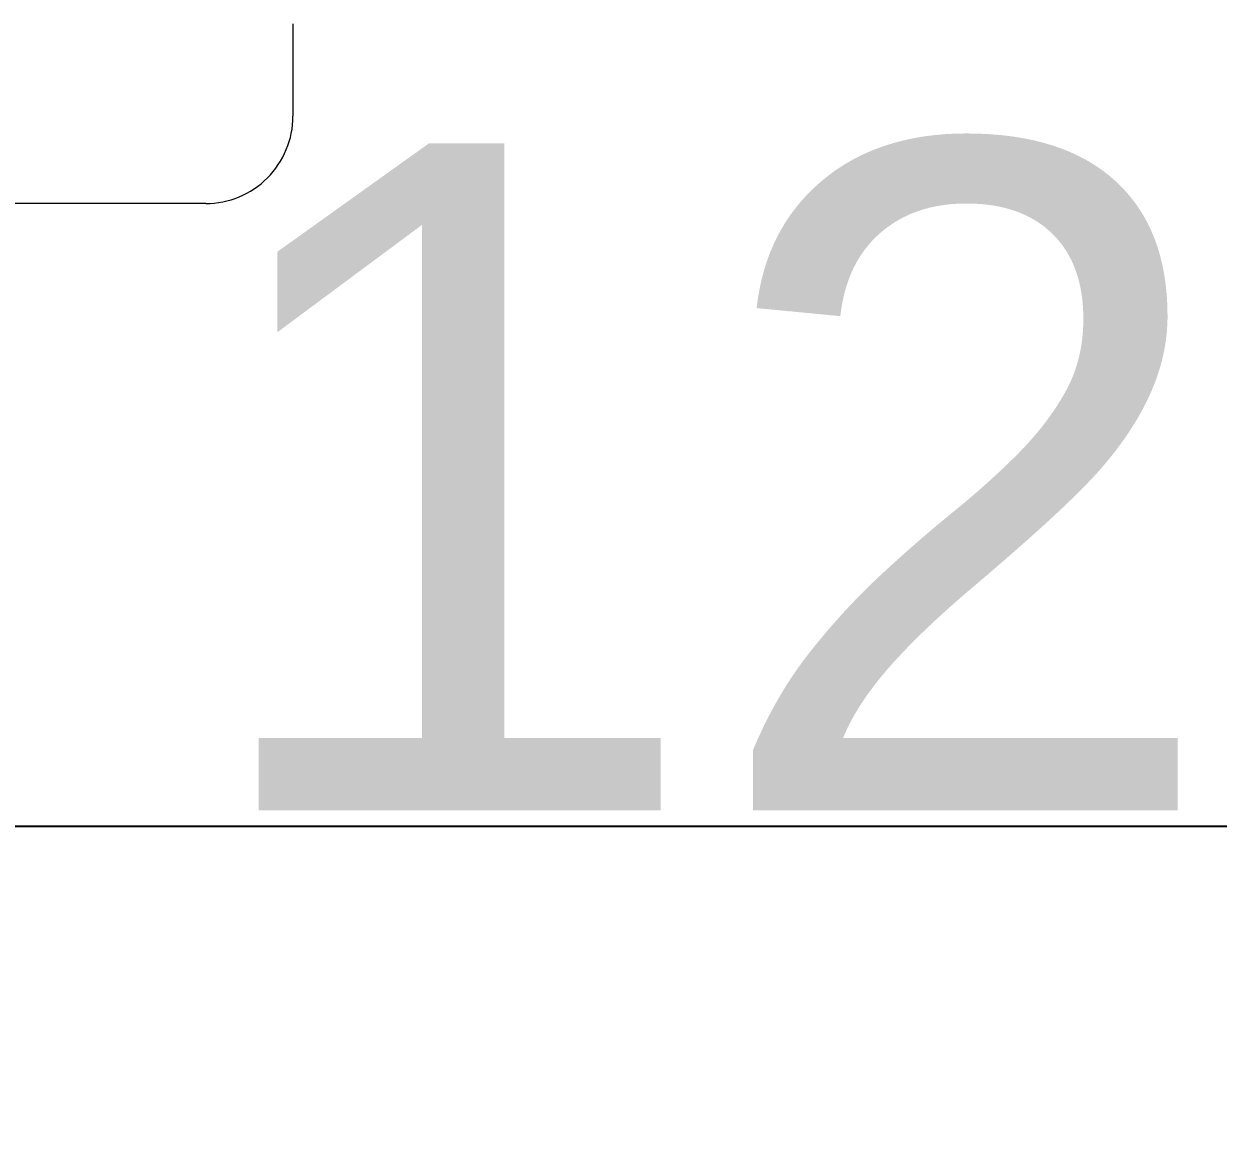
# Model space of a CAD drawing. Header units: inches. Extents: x -12418 to 57169, y -29325 to 19878.
# Drawn here: x 31863.1 to 32131.6, y -8923.2 to -8670.1 of the extents above; entities that cross this region are included whole.
import ezdxf

# ---------------------------------------------------------------- set-up
doc = ezdxf.new("R2010")
doc.units = ezdxf.units.IN
doc.header["$LTSCALE"] = 25
doc.header["$MEASUREMENT"] = 0
doc.header["$PDMODE"] = 3
doc.layers.get('0').update_dxf_attribs({"color": 8})
doc.layers.get('Defpoints').update_dxf_attribs({"color": 8})
doc.layers.add('00-Ground Floor$0$LOADING', color=253, linetype='Continuous', lineweight=5)
doc.layers.add('E-DIM', color=6, linetype='Continuous', lineweight=18)
doc.styles.get("Standard").update_dxf_attribs({"font": 'arial.ttf'})
doc.dimstyles.get("Standard").update_dxf_attribs({"dimtxt": 150, "dimasz": 150, "dimexe": 0.18, "dimexo": 0.0625, "dimgap": 1, "dimtad": 1, "dimdec": 0, "dimlfac": 0.1, "dimzin": 0, "dimdsep": 46, "dimtxsty": 'Standard', "dimcen": 0.09, "dimclrd": 256, "dimclrt": 7, "dimadec": 0, "dimazin": 0, "dimtfac": 1, "dimtdec": 0, "dimtofl": 0, "dimtmove": 0, "dimatfit": 3, "dimfxl": 1, "dimtolj": 1, "dimtzin": 0, "dimarcsym": 0})

# ---------------------------------------------------------------- blocks, each defined once
blk = doc.blocks.new('00-Ground Floor$0$GF21018-P')
at = {"color": 0}
for p, q in [((0.25963, 0.34221), (0.2804, 0.34221)), ((0.30001, 0.32259), (0.30001, 0.14))]:
    blk.add_line(p, q, dxfattribs=at)
blk.add_arc((0.2804, 0.32259), 0.01962, 0, 90, dxfattribs=at)
blk = doc.blocks.new('00-Ground Floor')
at = {"layer": '00-Ground Floor$0$LOADING', "extrusion": (-7.77426e-06, 2.24021e-05, 1), "xscale": 1000, "yscale": 1000, "zscale": 1000, "rotation": 269.9985892449481}
blk.add_blockref('00-Ground Floor$0$GF21018-P', (31581.42, -8410.47, -0.44), dxfattribs=at)
blk = doc.blocks.new('*D320')
at = {"layer": 'Defpoints', "color": 0, "transparency": 16777216}
for p in [(31449.51, -8850.63), (31449.51, -9001.62, 0), (32700, -9001.62)]:
    blk.add_point(p, dxfattribs=at)
at = {"layer": 'E-DIM', "color": 0, "lineweight": -2, "transparency": 16777216}
for p, q in [((31449.51, -9001.56), (31449.51, -8850.45)), ((32700, -9001.56), (32700, -8850.45))]:
    blk.add_line(p, q, dxfattribs=at)
at = {"layer": 'E-DIM', "lineweight": -2, "transparency": 16777216}
blk.add_line((32550, -8850.63), (31599.51, -8850.63), dxfattribs=at)
at = {"layer": 'E-DIM', "transparency": 16777216}
for points in [[(31599.51, -8825.63), (31599.51, -8875.63), (31449.51, -8850.63)], [(32550, -8825.63), (32550, -8875.63), (32700, -8850.63)]]:
    blk.add_solid(points, dxfattribs=at)
at = {"layer": 'E-DIM', "color": 7, "transparency": 16777216, "insert": (32074.75, -8773.05), "char_height": 150, "attachment_point": 5}
blk.add_mtext('\\A1;125', dxfattribs=at)

msp = doc.modelspace()

# ---------------------------------------------------------------- block references
msp.add_blockref('00-Ground Floor', (0, 0))

# ---------------------------------------------------------------- dimensions: what is measured, and where the dimension line sits
at = {"layer": 'E-DIM'}
dim = msp.add_linear_dim(base=(31449.51, -8850.63), p1=(32700, -9001.62), p2=(31449.51, -9001.62, 0), dimstyle='Standard', dxfattribs=at)
dim.commit()
dim.dimension.update_dxf_attribs({"geometry": '*D320', "text_midpoint": (32074.75, -8773.05)})

doc.saveas('drawing.dxf')
